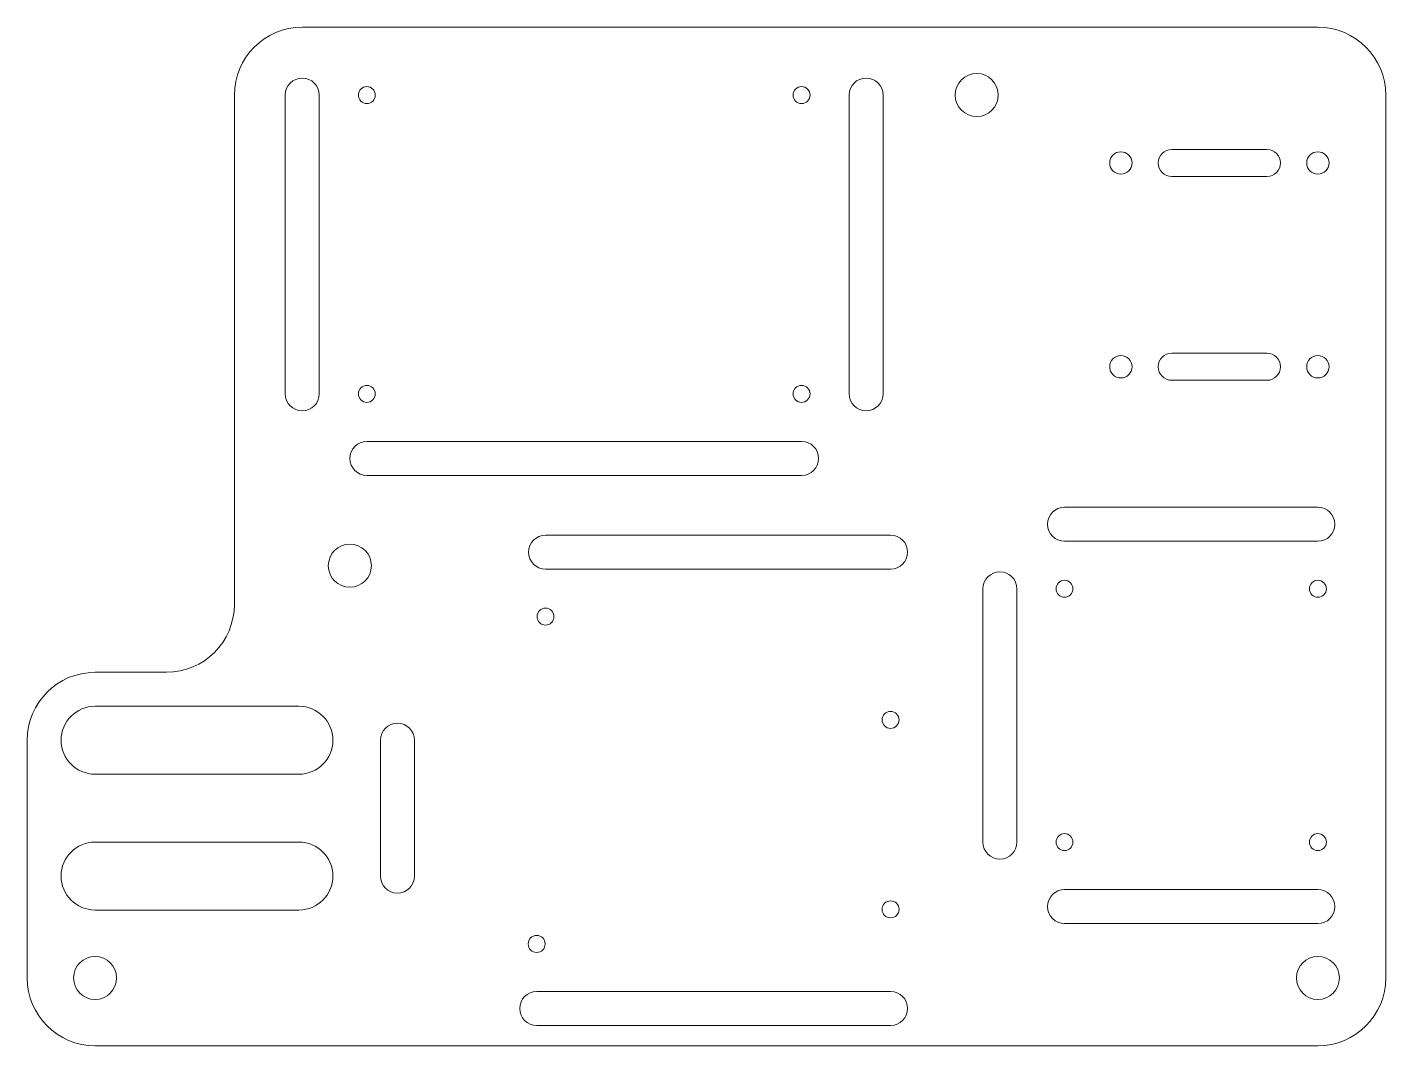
# Model space of a CAD drawing. Header units: millimetres. Extents: x -100 to 100, y -75 to 75.
import ezdxf

# ---------------------------------------------------------------- set-up
doc = ezdxf.new("R2010")
doc.units = ezdxf.units.MM

msp = doc.modelspace()

# ---------------------------------------------------------------- linework, layer by layer
at = {"color": 7, "linetype": 'Continuous', "lineweight": 15}
for p, q in [((-59.5, 75), (90, 75)), ((-69.5, 65), (-69.5, -10)), ((-62, 65), (-62, 21)), ((-57, 21), (-57, 65)), ((21, 65), (21, 21)), ((26, 21), (26, 65)), ((100, -65), (100, 65)), ((82.5, 57), (68.5, 57)), ((68.5, 53), (82.5, 53)), ((82.5, 27), (68.5, 27)), ((68.5, 23), (82.5, 23)), ((14, 14), (-50, 14)), ((-50, 9), (14, 9)), ((90, 4.3), (52.7, 4.3)), ((27.1, 0.2), (-23.7, 0.2)), ((52.7, -0.7), (90, -0.7)), ((-23.7, -4.8), (27.1, -4.8)), ((40.7, -7.7), (40.7, -45)), ((45.7, -45), (45.7, -7.7)), ((-79.5, -20), (-90, -20)), ((-60, -25), (-90, -25)), ((-100, -65), (-100, -30)), ((-48, -30), (-48, -50)), ((-43, -50), (-43, -30)), ((-90, -35), (-60, -35)), ((-60, -45), (-90, -45)), ((90, -52), (52.7, -52)), ((-90, -55), (-60, -55)), ((52.7, -57), (90, -57)), ((27.1, -67), (-25, -67)), ((-25, -72), (27.1, -72)), ((-90, -75), (90, -75))]:
    msp.add_line(p, q, dxfattribs=at)
for centre, radius in [((39.78, 65), 3.17), ((-50, 65), 1.25), ((14, 65), 1.25), ((61, 55), 1.65), ((90, 55), 1.65), ((61, 25), 1.65), ((90, 25), 1.65), ((-50, 21), 1.25), ((14, 21), 1.25), ((-52.5, -4.3), 3.17), ((52.7, -7.7), 1.25), ((90, -7.7), 1.25), ((-23.7, -11.8), 1.25), ((27.1, -27), 1.25), ((52.7, -45), 1.25), ((90, -45), 1.25), ((27.1, -54.9), 1.25), ((-25, -60), 1.25), ((-90, -65), 3.17), ((90, -65), 3.17)]:
    msp.add_circle(centre, radius, dxfattribs=at)
for centre, radius, start, end in [((-59.5, 65), 10, 90, 180), ((90, 65), 10, 0, 90), ((-59.5, 65), 2.5, 0, 180), ((23.5, 65), 2.5, 0, 180), ((68.5, 55), 2, 90, 270), ((82.5, 55), 2, 270, 90), ((68.5, 25), 2, 90, 270), ((82.5, 25), 2, 270, 90), ((-59.5, 21), 2.5, 180, 0), ((23.5, 21), 2.5, 180, 0), ((-50, 11.5), 2.5, 90, 270), ((14, 11.5), 2.5, 270, 90), ((52.7, 1.8), 2.5, 90, 270), ((90, 1.8), 2.5, 270, 90), ((-23.7, -2.3), 2.5, 90, 270), ((27.1, -2.3), 2.5, 270, 90), ((43.2, -7.7), 2.5, 0, 180), ((-79.5, -10), 10, 270, 0), ((-90, -30), 10, 90, 180), ((-90, -30), 5, 90, 270), ((-60, -30), 5, 270, 90), ((-45.5, -30), 2.5, 0, 180), ((-90, -50), 5, 90, 270), ((-60, -50), 5, 270, 90), ((43.2, -45), 2.5, 180, 0), ((-45.5, -50), 2.5, 180, 0), ((52.7, -54.5), 2.5, 90, 270), ((90, -54.5), 2.5, 270, 90), ((-90, -65), 10, 180, 270), ((90, -65), 10, 270, 0), ((-25, -69.5), 2.5, 90, 270), ((27.1, -69.5), 2.5, 270, 90)]:
    msp.add_arc(centre, radius, start, end, dxfattribs=at)

doc.saveas('drawing.dxf')
